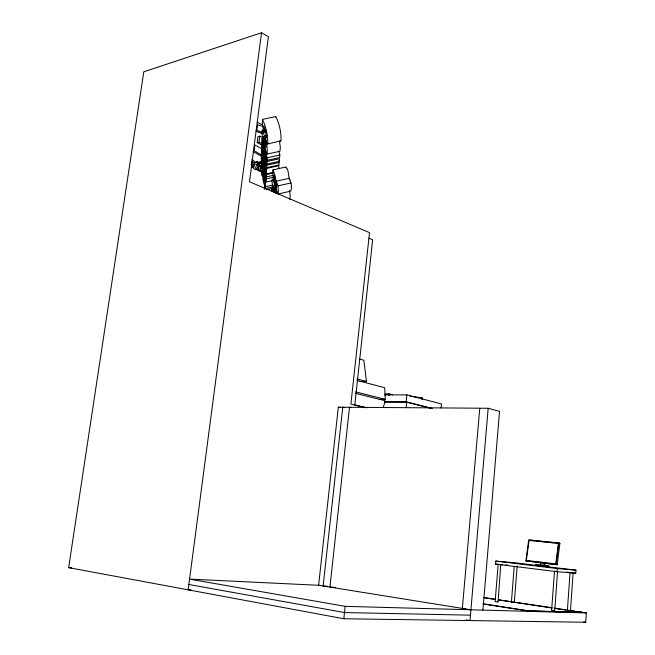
<?xml version="1.0" encoding="UTF-8"?>
<svg xmlns="http://www.w3.org/2000/svg" width="655" height="655" viewBox="0 0 655 655"><rect width="100%" height="100%" fill="white"/><g stroke="black" fill="none" stroke-linecap="round" stroke-linejoin="round"><path stroke-width="0.98" d="M271.931 180.755L266.004 182.082L266.151 178.921L262.491 162.407L266.249 176.907L273.651 175.262M266.249 176.907L266.356 174.574L261.329 155.431L261.222 158.936L264.98 175.794L261.157 161.056L261.091 163.324L266.004 182.082M266.389 173.845L266.642 168.425L265.234 163.07L265.218 164.929L261.517 148.931L261.345 154.629L265.119 167.107L266.389 173.845L272.922 172.388M278.735 160.549L279.03 164.929L266.675 167.672L266.79 165.191L263.105 150.994L266.847 164.069L279.325 161.31L279.529 158.731L266.962 161.507L266.847 164.069M278.76 151.141L279.832 154.973L279.628 157.568L267.019 160.352L267.142 157.773L261.836 138.549L261.73 142.094L265.087 155.865L261.681 143.772L261.566 147.359L266.675 167.672M579.11 612.4L582.164 612.335L528.372 610.828L483.136 603.82M366.726 407.819L350.9 404.061L369.518 232.64L249.473 181.762L268.394 36.664L261.525 32.75L143.797 71.804L68.636 567.648L343.818 618.754L585.742 622.25L586.364 612.933L553.958 608.102M571.586 572.789L573.1 572.928L570.448 611.033L568.925 610.927M575.745 573.207L575.95 570.153L515.092 562.792L495.786 561.098L495.54 564.086L557.077 571.7L575.745 573.207L572.699 572.83M570.505 572.658L570.047 572.585L567.377 610.665L567.836 610.779M551.616 610.198L554.498 571.324M557.077 571.7L557.307 568.573L495.786 561.098M554.441 571.324L557.552 571.676L554.744 610.575L551.821 610.264M544.28 562.547L544.076 565.331L544.772 565.396L544.976 562.604M546.483 566.722L546.557 565.666L548.734 565.855L548.653 566.902L535.815 565.429L535.888 564.381L538.074 564.577M550.691 611.614L528.372 610.828M540.727 562.121L540.522 564.905L541.218 564.97M511.408 602.256L514.183 566.722M517.172 566.035L514.29 602.584L511.751 602.33M278.752 168.417L278.973 165.69L266.642 168.425M498.078 601.97L500.739 564.635M495.115 601.617L498.168 564.364L501.116 564.692M482.907 610.108L499.544 411.365L488.18 408.27L338.324 407.189L318.608 585.283L470.912 609.78M488.18 408.27L469.995 620.58L465.983 619.9M479.787 408.212L462.356 608.405L465.386 608.495M441.118 407.918L441.486 403.971L406.829 394.883L384.542 394.949M422.041 399.517L422.205 397.814L410.079 396.201M431.195 408.425L406.116 402.047L406.829 394.883M406.108 407.721L406.69 401.924L384.428 401.867M388.972 395.53L389.144 393.827L385.222 393.843M343.818 618.754L345.136 606.35L586.364 612.933M354.805 404.986L372.646 239.755L368.912 238.191M264.309 189.262L264.956 184.194M557.143 564.798L556.087 564.471L558.854 542.97L528.716 539.859L525.859 560.885L557.143 564.798L559.902 543.322L558.854 542.97M251.602 167.574L253.403 167.189L253.624 165.478L251.094 164.307M252.15 164.97L253.952 164.585L254.206 162.284L253.845 160.729L252.003 159.452M261.803 145.033L257.202 142.618L257.98 136.608L259.781 136.174L263.073 137.73M257.202 142.618L258.995 142.201L259.781 136.174M258.332 169.375C253.984 169.989 253.297 161.376 257.251 161.818L256.768 166.657L258.553 167.655L258.332 169.375C256.367 170.251 253.272 169.285 252.994 166.91M258.062 170.554L259.863 170.185L261.713 170.996L259.912 171.364L258.062 170.554L258.619 166.223L260.42 165.838L262.27 166.657M258.93 163.84L259.183 161.891L260.985 161.507L260.731 163.455L257.988 163.422M258.905 164.593L259.126 162.882L257.685 161.982L257.431 163.897L258.905 164.593L257.104 164.978L256.08 164.43M260.878 166.665L257.743 165.273L259.544 164.896L259.789 163.03M259.863 170.185L260.42 165.838M261.525 32.75L188.157 589.844L191.211 589.958M529.076 540.416L526.358 560.418L555.751 563.906L558.387 543.453L529.134 540.432M272.496 186.937L265.709 188.46L264.538 183.777L265.783 186.618L264.841 178.93L262.442 169.579L261.026 166.386L260.837 168.843L261.828 175.344L262.589 176.277L262.246 172.101L264.047 178.209L264.374 182.098L263.032 175.736L262.892 179.454L265.39 188.984M383.273 407.606L385.165 400.745L355.526 393.344M267.322 135.487L265.447 135.896L266.094 141.005L267.445 144.018L280.954 140.85C281.421 132.687 279.39 123.574 275.739 116.533L262.467 119.39L262.36 124.147L263.678 131.851L266.331 131.753M285.727 167.508C288.192 167.434 288.74 175.728 289.068 178.627M267.183 154.064C267.731 146.032 265.422 137.1 262.131 130.026C261.673 138.09 263.908 146.892 267.183 154.064L279.996 151.248L280.324 147.08L279.513 141.464M275.526 117.032L275.739 116.533M289.829 199.415L290.263 195.853L289.51 190.548M253.673 162.579L254.844 162.063M267.445 144.018L267.772 143.732C267.969 135.528 265.946 126.579 262.467 119.39M286.112 166.959L273.078 169.85L272.75 170.39L273.135 177.906L274.592 182.589L274.289 175.761L275.411 186.413L277.851 194.052L278.35 191.489L277.925 185.873L276.361 181.173L289.436 178.25C290.91 182.172 292.376 187.191 290.73 191.145L278.842 193.823M266.601 189.721L273.364 188.206M266.151 178.921L273.135 177.358M265.783 186.618L272.603 185.087M277.925 185.873L291.049 182.925M266.79 165.191L279.235 162.432M266.356 174.574L272.881 173.125M262.115 155.243L260.313 155.644L253.1 151.583M267.142 157.773L279.832 154.973M263.678 131.851L266.47 131.246M255.45 162.211L257.251 161.818M256.752 168.032L258.553 167.655M511.375 602.232L511.842 602.24M557.552 571.676L557.094 571.643M359.341 381.546L366.44 381.439L363.877 360.266L359.128 358.899M379.245 399.345L385.304 399.345L384.657 387.711L356.95 380.399M384.829 401.99L406.116 402.047M498.013 601.986L495.491 601.716M470.454 615.176L344.473 612.548L188.861 584.481M554.752 611.729L574.034 612.261M326.968 586.184L323.12 586.004L342.77 407.222L344.759 407.68M335.335 587.355L329.94 587.101L349.508 407.271L351.219 407.672M320.655 585.382L189.565 579.118L345.136 606.35M68.636 567.648L71.698 567.811M495.54 564.086L498.594 564.34M500.625 564.512L502.655 564.684M505.709 564.938L507.74 565.109M557.307 568.573L575.95 570.153M535.815 565.429L537.272 565.552M529.78 540.211L534.799 540.727M536.805 540.94L540.825 541.349M542.831 541.554L546.851 541.972M548.857 542.176L553.876 542.7M555.89 542.905L559.902 543.322M525.859 560.885L556.087 564.471M535.888 564.381L548.734 565.855M566.608 572.077L570.669 572.585M483.431 597.483L495.54 599.3M498.545 599.783L552.05 607.783M484.43 597.81L495.508 599.472M498.529 599.923L511.629 601.896M513.643 602.199L551.928 607.946M554.957 608.405L566.035 610.067M570.063 610.673L582.156 612.49M483.12 603.984L528.356 610.992M583.72 621.931L585.742 622.25M338.324 407.189L340.305 407.647M355.149 405.109L365.777 407.631M253.403 167.189L251.43 166.599M355.681 391.903L385.304 399.345M406.69 401.924L432.316 408.442M389.144 393.827L392.599 394.719M356.942 378.918L366.44 381.439M255.999 131.172L262.262 133.767M262.811 126.415L257.587 124.778L256.85 130.402L262.065 132.326M251.626 162.276L252.339 162.596L251.782 161.138M251.471 163.488L253.952 164.585M259.544 164.896L262.68 166.28M258.995 142.201L262.303 143.74M257.21 122.297L262.737 124.974M261.091 154.826L254.083 150.634L254.828 144.96L261.271 148.513M273.078 169.85L275.509 177.202L276.566 187.608L276.361 181.173M280.569 141.153L279.988 140.35M265.447 135.896L266.315 137.566L265.668 131.671L263.842 125.965L264.456 132.163M273.315 191.309L271.792 187.977L271.563 191.522M267.019 160.352L263.302 146.401L266.962 161.507M274.682 192.562L273.692 185.275L276.017 193.675M273.921 192.316C269.549 172.822 273.675 177.104 276.738 193.43M289.436 178.25L289.633 180.035M422.205 397.814L422.336 399.313M263.498 136.486L263.809 141.013L265.832 147.67L265.537 143.175L263.498 136.486"/></g></svg>
